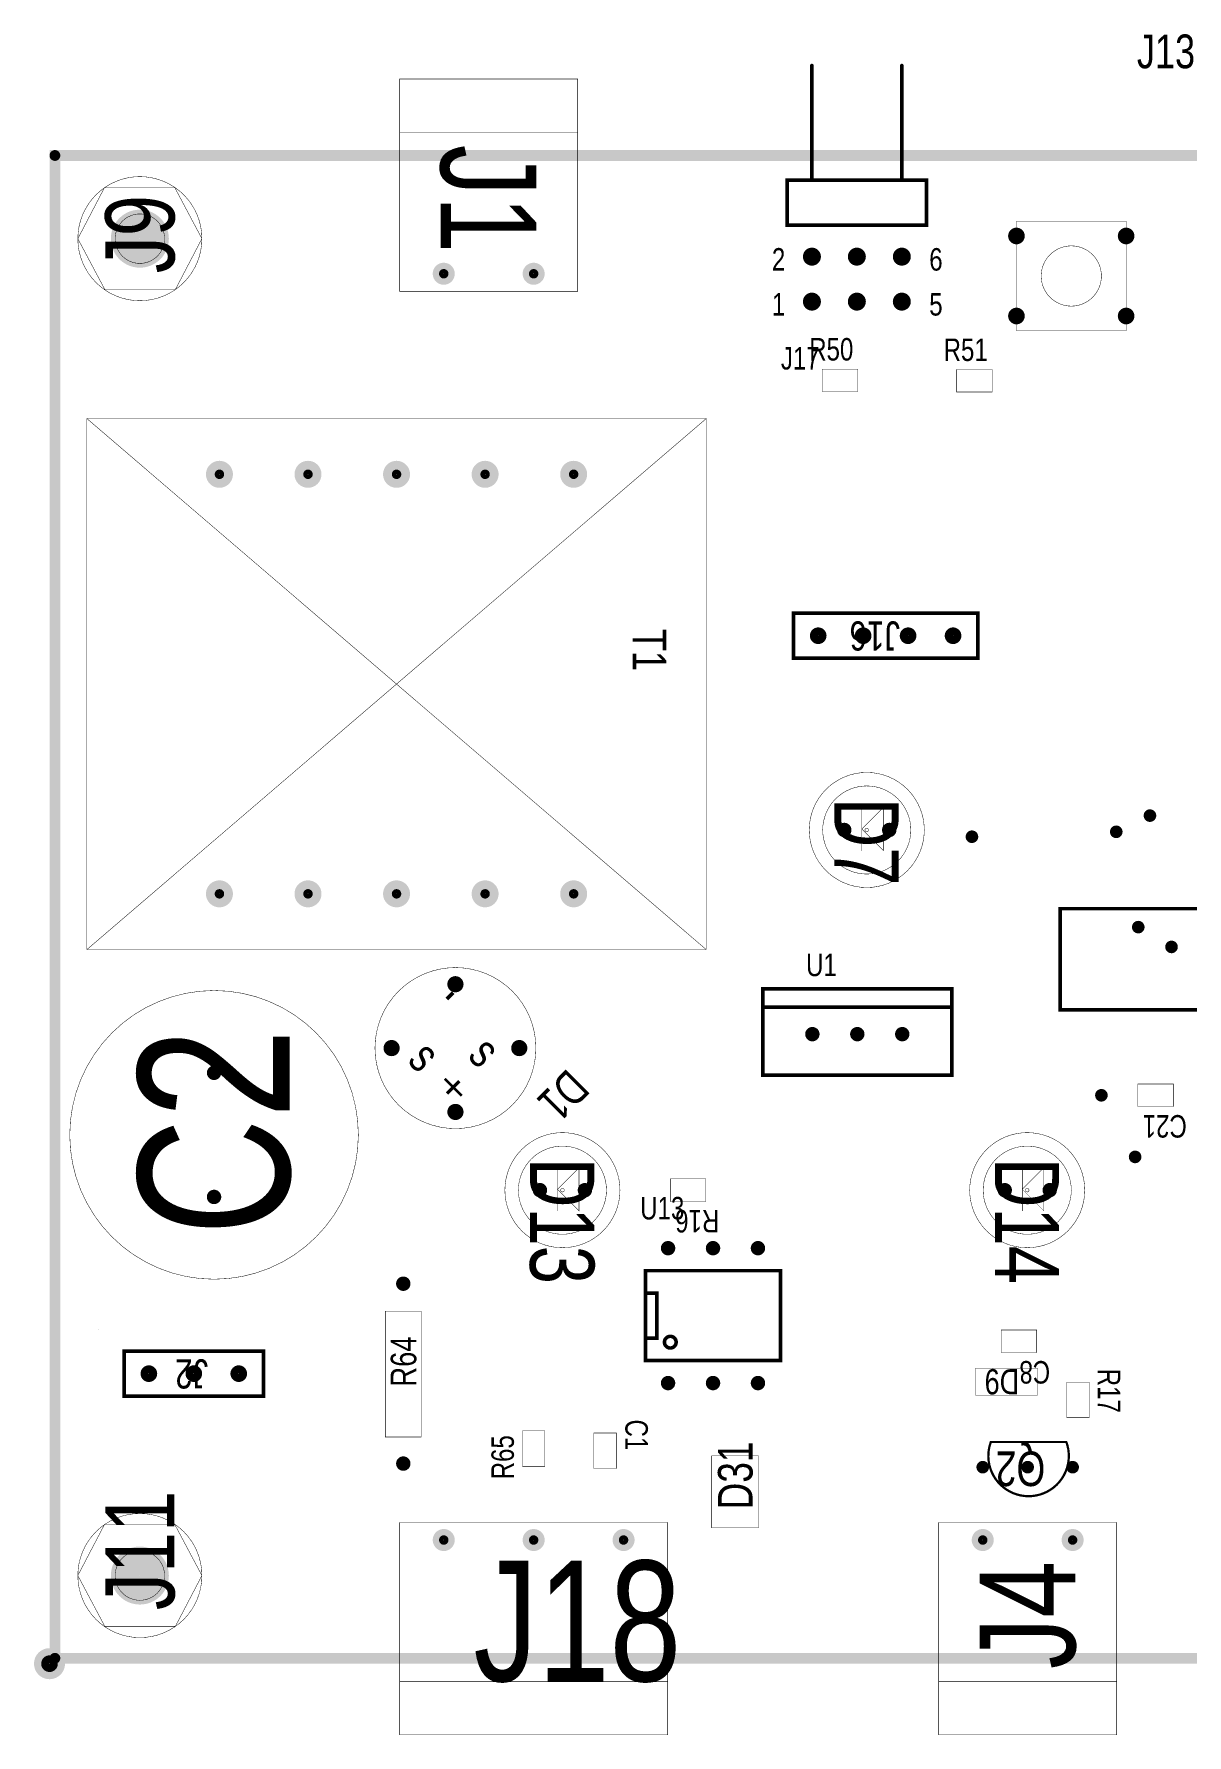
# Model space of a CAD drawing. Extents: x 0 to 5.47, y 0 to 3.78.
# Drawn here: x 0 to 2.565, y -0.001 to 3.782 of the extents above; entities that cross this region are included whole.
import ezdxf

# ---------------------------------------------------------------- set-up
doc = ezdxf.new("R2010")
doc.units = 0

msp = doc.modelspace()

# ---------------------------------------------------------------- linework, layer by layer
at = {"layer": 'DRL'}
for points, const_width in [([(0.204, 3.327, 1), (0.268, 3.327, 1)], 0.065), ([(2.177, 3.333, 1), (2.195, 3.333, 1)], 0.019), ([(2.421, 3.333, 1), (2.439, 3.333, 1)], 0.019), ([(1.721, 3.287, 1), (1.741, 3.287, 1)], 0.02), ([(1.821, 3.287, 1), (1.841, 3.287, 1)], 0.02), ([(1.921, 3.287, 1), (1.941, 3.287, 1)], 0.02), ([(0.9, 3.249, 1), (0.924, 3.249, 1)], 0.025), ([(1.1, 3.249, 1), (1.124, 3.249, 1)], 0.025), ([(1.721, 3.187, 1), (1.741, 3.187, 1)], 0.02), ([(1.821, 3.187, 1), (1.841, 3.187, 1)], 0.02), ([(1.921, 3.187, 1), (1.941, 3.187, 1)], 0.02), ([(2.177, 3.155, 1), (2.195, 3.155, 1)], 0.019), ([(2.421, 3.155, 1), (2.439, 3.155, 1)], 0.019), ([(0.398, 2.803, 1), (0.428, 2.803, 1)], 0.03), ([(0.595, 2.803, 1), (0.625, 2.803, 1)], 0.03), ([(0.792, 2.803, 1), (0.822, 2.803, 1)], 0.03), ([(0.989, 2.803, 1), (1.019, 2.803, 1)], 0.03), ([(1.186, 2.803, 1), (1.216, 2.803, 1)], 0.03), ([(1.736, 2.444, 1), (1.754, 2.444, 1)], 0.019), ([(1.836, 2.444, 1), (1.854, 2.444, 1)], 0.019), ([(1.936, 2.444, 1), (1.954, 2.444, 1)], 0.019), ([(2.036, 2.444, 1), (2.054, 2.444, 1)], 0.019), ([(2.476, 2.044, 1), (2.49, 2.044, 1)], 0.014), ([(1.795, 2.012, 1), (1.811, 2.012, 1)], 0.016), ([(1.895, 2.012, 1), (1.911, 2.012, 1)], 0.016), ([(2.08, 1.997, 1), (2.094, 1.997, 1)], 0.014), ([(2.401, 2.008, 1), (2.415, 2.008, 1)], 0.014), ([(0.398, 1.87, 1), (0.428, 1.87, 1)], 0.03), ([(0.595, 1.87, 1), (0.625, 1.87, 1)], 0.03), ([(0.792, 1.87, 1), (0.822, 1.87, 1)], 0.03), ([(0.989, 1.87, 1), (1.019, 1.87, 1)], 0.03), ([(1.186, 1.87, 1), (1.216, 1.87, 1)], 0.03), ([(2.45, 1.796, 1), (2.464, 1.796, 1)], 0.014), ([(2.524, 1.752, 1), (2.538, 1.752, 1)], 0.014), ([(0.929, 1.669, 1), (0.947, 1.669, 1)], 0.018), ([(1.724, 1.558, 1), (1.74, 1.558, 1)], 0.016), ([(1.824, 1.558, 1), (1.84, 1.558, 1)], 0.016), ([(1.924, 1.558, 1), (1.94, 1.558, 1)], 0.016), ([(0.787, 1.527, 1), (0.805, 1.527, 1)], 0.018), ([(1.071, 1.527, 1), (1.089, 1.527, 1)], 0.018), ([(0.393, 1.472, 1), (0.409, 1.472, 1)], 0.016), ([(0.929, 1.385, 1), (0.947, 1.385, 1)], 0.018), ([(2.368, 1.422, 1), (2.382, 1.422, 1)], 0.014), ([(2.443, 1.285, 1), (2.457, 1.285, 1)], 0.014), ([(0.393, 1.196, 1), (0.409, 1.196, 1)], 0.016), ([(1.118, 1.211, 1), (1.134, 1.211, 1)], 0.016), ([(1.218, 1.211, 1), (1.234, 1.211, 1)], 0.016), ([(2.152, 1.211, 1), (2.168, 1.211, 1)], 0.016), ([(2.252, 1.211, 1), (2.268, 1.211, 1)], 0.016), ([(1.403, 1.082, 1), (1.419, 1.082, 1)], 0.016), ([(1.503, 1.082, 1), (1.519, 1.082, 1)], 0.016), ([(1.603, 1.082, 1), (1.619, 1.082, 1)], 0.016), ([(0.814, 1.003, 1), (0.83, 1.003, 1)], 0.016), ([(0.247, 0.803, 1), (0.265, 0.803, 1)], 0.019), ([(0.347, 0.803, 1), (0.365, 0.803, 1)], 0.019), ([(0.447, 0.803, 1), (0.465, 0.803, 1)], 0.019), ([(1.403, 0.782, 1), (1.419, 0.782, 1)], 0.016), ([(1.503, 0.782, 1), (1.519, 0.782, 1)], 0.016), ([(1.603, 0.782, 1), (1.619, 0.782, 1)], 0.016), ([(0.814, 0.603, 1), (0.83, 0.603, 1)], 0.016), ([(2.104, 0.595, 1), (2.118, 0.595, 1)], 0.014), ([(2.204, 0.595, 1), (2.218, 0.595, 1)], 0.014), ([(2.304, 0.595, 1), (2.318, 0.595, 1)], 0.014), ([(0.9, 0.433, 1), (0.924, 0.433, 1)], 0.025), ([(1.1, 0.433, 1), (1.124, 0.433, 1)], 0.025), ([(1.3, 0.433, 1), (1.324, 0.433, 1)], 0.025), ([(2.099, 0.433, 1), (2.123, 0.433, 1)], 0.025), ([(2.299, 0.433, 1), (2.323, 0.433, 1)], 0.025), ([(0.204, 0.354, 1), (0.268, 0.354, 1)], 0.065), ([(0.026, 0.158, 1), (0.044, 0.158, 1)], 0.019)]:
    msp.add_lwpolyline(points, format="xyb", close=True, dxfattribs=dict(at, const_width=const_width))
at = {"layer": 'IN1'}
for points, const_width in [([(2.181, 3.333, 1), (2.191, 3.333, 1)], 0.011), ([(2.425, 3.333, 1), (2.435, 3.333, 1)], 0.011), ([(1.726, 3.287, 1), (1.736, 3.287, 1)], 0.011), ([(1.826, 3.287, 1), (1.836, 3.287, 1)], 0.011), ([(1.926, 3.287, 1), (1.936, 3.287, 1)], 0.011), ([(0.907, 3.249, 1), (0.917, 3.249, 1)], 0.011), ([(1.107, 3.249, 1), (1.117, 3.249, 1)], 0.011), ([(1.726, 3.187, 1), (1.736, 3.187, 1)], 0.011), ([(1.826, 3.187, 1), (1.836, 3.187, 1)], 0.011), ([(1.926, 3.187, 1), (1.936, 3.187, 1)], 0.011), ([(2.181, 3.155, 1), (2.191, 3.155, 1)], 0.011), ([(2.425, 3.155, 1), (2.435, 3.155, 1)], 0.011), ([(0.408, 2.803, 1), (0.418, 2.803, 1)], 0.011), ([(0.605, 2.803, 1), (0.615, 2.803, 1)], 0.011), ([(0.802, 2.803, 1), (0.812, 2.803, 1)], 0.011), ([(0.999, 2.803, 1), (1.009, 2.803, 1)], 0.011), ([(1.196, 2.803, 1), (1.206, 2.803, 1)], 0.011), ([(1.74, 2.444, 1), (1.75, 2.444, 1)], 0.011), ([(1.84, 2.444, 1), (1.85, 2.444, 1)], 0.011), ([(1.94, 2.444, 1), (1.95, 2.444, 1)], 0.011), ([(2.04, 2.444, 1), (2.05, 2.444, 1)], 0.011), ([(2.478, 2.044, 1), (2.488, 2.044, 1)], 0.011), ([(1.798, 2.012, 1), (1.808, 2.012, 1)], 0.011), ([(1.898, 2.012, 1), (1.908, 2.012, 1)], 0.011), ([(2.082, 1.997, 1), (2.092, 1.997, 1)], 0.011), ([(2.403, 2.008, 1), (2.413, 2.008, 1)], 0.011), ([(0.408, 1.87, 1), (0.418, 1.87, 1)], 0.011), ([(0.605, 1.87, 1), (0.615, 1.87, 1)], 0.011), ([(0.802, 1.87, 1), (0.812, 1.87, 1)], 0.011), ([(0.999, 1.87, 1), (1.009, 1.87, 1)], 0.011), ([(1.196, 1.87, 1), (1.206, 1.87, 1)], 0.011), ([(2.452, 1.796, 1), (2.462, 1.796, 1)], 0.011), ([(2.526, 1.752, 1), (2.536, 1.752, 1)], 0.011), ([(0.933, 1.669, 1), (0.943, 1.669, 1)], 0.011), ([(1.727, 1.558, 1), (1.737, 1.558, 1)], 0.011), ([(1.827, 1.558, 1), (1.837, 1.558, 1)], 0.011), ([(1.927, 1.558, 1), (1.937, 1.558, 1)], 0.011), ([(0.791, 1.527, 1), (0.801, 1.527, 1)], 0.011), ([(1.075, 1.527, 1), (1.085, 1.527, 1)], 0.011), ([(0.396, 1.472, 1), (0.406, 1.472, 1)], 0.011), ([(2.37, 1.422, 1), (2.38, 1.422, 1)], 0.011), ([(0.933, 1.385, 1), (0.943, 1.385, 1)], 0.011), ([(2.445, 1.285, 1), (2.455, 1.285, 1)], 0.011), ([(1.121, 1.211, 1), (1.131, 1.211, 1)], 0.011), ([(1.221, 1.211, 1), (1.231, 1.211, 1)], 0.011), ([(2.155, 1.211, 1), (2.165, 1.211, 1)], 0.011), ([(2.255, 1.211, 1), (2.265, 1.211, 1)], 0.011), ([(0.396, 1.196, 1), (0.406, 1.196, 1)], 0.011), ([(1.406, 1.082, 1), (1.416, 1.082, 1)], 0.011), ([(1.506, 1.082, 1), (1.516, 1.082, 1)], 0.011), ([(1.606, 1.082, 1), (1.616, 1.082, 1)], 0.011), ([(0.251, 0.803, 1), (0.261, 0.803, 1)], 0.011), ([(0.351, 0.803, 1), (0.361, 0.803, 1)], 0.011), ([(0.451, 0.803, 1), (0.461, 0.803, 1)], 0.011), ([(1.406, 0.782, 1), (1.416, 0.782, 1)], 0.011), ([(1.506, 0.782, 1), (1.516, 0.782, 1)], 0.011), ([(1.606, 0.782, 1), (1.616, 0.782, 1)], 0.011), ([(2.106, 0.595, 1), (2.116, 0.595, 1)], 0.011), ([(2.206, 0.595, 1), (2.216, 0.595, 1)], 0.011), ([(2.306, 0.595, 1), (2.316, 0.595, 1)], 0.011), ([(0.907, 0.433, 1), (0.917, 0.433, 1)], 0.011), ([(1.107, 0.433, 1), (1.117, 0.433, 1)], 0.011), ([(1.307, 0.433, 1), (1.317, 0.433, 1)], 0.011), ([(2.106, 0.433, 1), (2.116, 0.433, 1)], 0.011), ([(2.306, 0.433, 1), (2.316, 0.433, 1)], 0.011), ([(0.02, 0.158, 1), (0.05, 0.158, 1)], 0.031)]:
    msp.add_lwpolyline(points, format="xyb", close=True, dxfattribs=dict(at, const_width=const_width))
for points in [[(0.811, 0.992), (0.833, 0.992), (0.811, 1.014), (0.833, 1.014)], [(0.811, 0.592), (0.833, 0.592), (0.811, 0.614), (0.833, 0.614)]]:
    msp.add_solid(points, dxfattribs=at)
at = {"layer": 'IN2'}
for points, const_width in [([(2.181, 3.333, 1), (2.191, 3.333, 1)], 0.011), ([(2.425, 3.333, 1), (2.435, 3.333, 1)], 0.011), ([(1.726, 3.287, 1), (1.736, 3.287, 1)], 0.011), ([(1.826, 3.287, 1), (1.836, 3.287, 1)], 0.011), ([(1.926, 3.287, 1), (1.936, 3.287, 1)], 0.011), ([(0.907, 3.249, 1), (0.917, 3.249, 1)], 0.011), ([(1.107, 3.249, 1), (1.117, 3.249, 1)], 0.011), ([(1.726, 3.187, 1), (1.736, 3.187, 1)], 0.011), ([(1.826, 3.187, 1), (1.836, 3.187, 1)], 0.011), ([(1.926, 3.187, 1), (1.936, 3.187, 1)], 0.011), ([(2.181, 3.155, 1), (2.191, 3.155, 1)], 0.011), ([(2.425, 3.155, 1), (2.435, 3.155, 1)], 0.011), ([(0.408, 2.803, 1), (0.418, 2.803, 1)], 0.011), ([(0.605, 2.803, 1), (0.615, 2.803, 1)], 0.011), ([(0.802, 2.803, 1), (0.812, 2.803, 1)], 0.011), ([(0.999, 2.803, 1), (1.009, 2.803, 1)], 0.011), ([(1.196, 2.803, 1), (1.206, 2.803, 1)], 0.011), ([(1.74, 2.444, 1), (1.75, 2.444, 1)], 0.011), ([(1.84, 2.444, 1), (1.85, 2.444, 1)], 0.011), ([(1.94, 2.444, 1), (1.95, 2.444, 1)], 0.011), ([(2.04, 2.444, 1), (2.05, 2.444, 1)], 0.011), ([(2.478, 2.044, 1), (2.488, 2.044, 1)], 0.011), ([(1.798, 2.012, 1), (1.808, 2.012, 1)], 0.011), ([(1.898, 2.012, 1), (1.908, 2.012, 1)], 0.011), ([(2.082, 1.997, 1), (2.092, 1.997, 1)], 0.011), ([(2.403, 2.008, 1), (2.413, 2.008, 1)], 0.011), ([(0.408, 1.87, 1), (0.418, 1.87, 1)], 0.011), ([(0.605, 1.87, 1), (0.615, 1.87, 1)], 0.011), ([(0.802, 1.87, 1), (0.812, 1.87, 1)], 0.011), ([(0.999, 1.87, 1), (1.009, 1.87, 1)], 0.011), ([(1.196, 1.87, 1), (1.206, 1.87, 1)], 0.011), ([(2.452, 1.796, 1), (2.462, 1.796, 1)], 0.011), ([(2.526, 1.752, 1), (2.536, 1.752, 1)], 0.011), ([(0.933, 1.669, 1), (0.943, 1.669, 1)], 0.011), ([(1.727, 1.558, 1), (1.737, 1.558, 1)], 0.011), ([(1.827, 1.558, 1), (1.837, 1.558, 1)], 0.011), ([(1.927, 1.558, 1), (1.937, 1.558, 1)], 0.011), ([(0.791, 1.527, 1), (0.801, 1.527, 1)], 0.011), ([(1.075, 1.527, 1), (1.085, 1.527, 1)], 0.011), ([(0.396, 1.472, 1), (0.406, 1.472, 1)], 0.011), ([(2.37, 1.422, 1), (2.38, 1.422, 1)], 0.011), ([(0.933, 1.385, 1), (0.943, 1.385, 1)], 0.011), ([(2.445, 1.285, 1), (2.455, 1.285, 1)], 0.011), ([(1.121, 1.211, 1), (1.131, 1.211, 1)], 0.011), ([(1.221, 1.211, 1), (1.231, 1.211, 1)], 0.011), ([(2.155, 1.211, 1), (2.165, 1.211, 1)], 0.011), ([(2.255, 1.211, 1), (2.265, 1.211, 1)], 0.011), ([(0.396, 1.196, 1), (0.406, 1.196, 1)], 0.011), ([(1.406, 1.082, 1), (1.416, 1.082, 1)], 0.011), ([(1.506, 1.082, 1), (1.516, 1.082, 1)], 0.011), ([(1.606, 1.082, 1), (1.616, 1.082, 1)], 0.011), ([(0.251, 0.803, 1), (0.261, 0.803, 1)], 0.011), ([(0.351, 0.803, 1), (0.361, 0.803, 1)], 0.011), ([(0.451, 0.803, 1), (0.461, 0.803, 1)], 0.011), ([(1.406, 0.782, 1), (1.416, 0.782, 1)], 0.011), ([(1.506, 0.782, 1), (1.516, 0.782, 1)], 0.011), ([(1.606, 0.782, 1), (1.616, 0.782, 1)], 0.011), ([(2.106, 0.595, 1), (2.116, 0.595, 1)], 0.011), ([(2.206, 0.595, 1), (2.216, 0.595, 1)], 0.011), ([(2.306, 0.595, 1), (2.316, 0.595, 1)], 0.011), ([(0.907, 0.433, 1), (0.917, 0.433, 1)], 0.011), ([(1.107, 0.433, 1), (1.117, 0.433, 1)], 0.011), ([(1.307, 0.433, 1), (1.317, 0.433, 1)], 0.011), ([(2.106, 0.433, 1), (2.116, 0.433, 1)], 0.011), ([(2.306, 0.433, 1), (2.316, 0.433, 1)], 0.011), ([(0.02, 0.158, 1), (0.05, 0.158, 1)], 0.031)]:
    msp.add_lwpolyline(points, format="xyb", close=True, dxfattribs=dict(at, const_width=const_width))
for points in [[(0.811, 0.992), (0.833, 0.992), (0.811, 1.014), (0.833, 1.014)], [(0.811, 0.592), (0.833, 0.592), (0.811, 0.614), (0.833, 0.614)]]:
    msp.add_solid(points, dxfattribs=at)
at = {"layer": 'IN3', "const_width": 0.031}
msp.add_lwpolyline([(0.02, 0.158, 1), (0.05, 0.158, 1)], format="xyb", close=True, dxfattribs=at)
at = {"layer": 'IN3'}
for points in [[(0.811, 0.992), (0.833, 0.992), (0.811, 1.014), (0.833, 1.014)], [(0.811, 0.592), (0.833, 0.592), (0.811, 0.614), (0.833, 0.614)]]:
    msp.add_solid(points, dxfattribs=at)
at = {"layer": 'IN5', "const_width": 0.031}
msp.add_lwpolyline([(0.02, 0.158, 1), (0.05, 0.158, 1)], format="xyb", close=True, dxfattribs=at)
at = {"layer": 'IN5'}
for points in [[(0.811, 0.992), (0.833, 0.992), (0.811, 1.014), (0.833, 1.014)], [(0.811, 0.592), (0.833, 0.592), (0.811, 0.614), (0.833, 0.614)]]:
    msp.add_solid(points, dxfattribs=at)
at = {"layer": 'PWR', "const_width": 0.035}
msp.add_lwpolyline([(0.018, 0.158, 1), (0.052, 0.158, 1)], format="xyb", close=True, dxfattribs=at)
at = {"layer": 'SST'}
for points, const_width in [([(1.731, 3.462), (1.731, 3.712)], 0.008), ([(1.931, 3.712), (1.931, 3.462)], 0.008), ([(1.209, 3.564), (0.815, 3.564)], 0.001), ([(0.157, 3.44), (0.098, 3.327)], 0.001), ([(0.157, 3.44), (0.314, 3.44)], 0.001), ([(0.374, 3.327), (0.314, 3.44)], 0.001), ([(0.098, 3.327), (0.158, 3.214)], 0.001), ([(0.315, 3.214), (0.374, 3.327)], 0.001), ([(0.315, 3.214), (0.158, 3.214)], 0.001), ([(0.315, 3.214), (0.158, 3.214)], 0.001), ([(1.496, 1.746), (0.118, 2.927)], 0.001), ([(1.496, 2.927), (0.118, 1.746)], 0.001), ([(1.842, 2.062), (1.842, 1.966)], 0.001), ([(1.622, 1.618), (2.042, 1.618)], 0.008), ([(1.165, 1.261), (1.165, 1.165)], 0.001), ([(2.199, 1.261), (2.199, 1.165)], 0.001), ([(1.361, 0.882), (1.386, 0.882), (1.386, 0.982), (1.361, 0.982)], 0.008), ([(0.144, 0.901), (0.144, 0.901)], 0.001), ([(0.144, 0.901), (0.144, 0.901)], 0.001), ([(2.297, 0.651), (2.129, 0.651)], 0.005), ([(0.157, 0.467), (0.098, 0.354)], 0.001), ([(0.157, 0.467), (0.314, 0.467)], 0.001), ([(0.374, 0.354), (0.314, 0.467)], 0.001), ([(0.098, 0.354), (0.158, 0.241)], 0.001), ([(0.315, 0.241), (0.374, 0.354)], 0.001), ([(0.315, 0.241), (0.158, 0.241)], 0.001), ([(0.315, 0.241), (0.158, 0.241)], 0.001), ([(1.41, 0.118), (0.815, 0.118)], 0.001), ([(2.014, 0.118), (2.408, 0.118)], 0.001)]:
    msp.add_lwpolyline(points, dxfattribs=dict(at, const_width=const_width))
for points, const_width in [([(1.729, 3.712, 1), (1.733, 3.712, 1)], 0.004), ([(1.929, 3.712, 1), (1.933, 3.712, 1)], 0.004), ([(1.21, 3.682), (0.814, 3.682), (0.814, 3.21), (1.21, 3.21), (1.21, 3.682, 51.036864)], 0.001), ([(0.8138, 3.682, 1), (0.8143, 3.682, 1)], 0.0005), ([(1.2097, 3.682, 1), (1.2103, 3.682, 1)], 0.0005), ([(1.2097, 3.682, 1), (1.2103, 3.682, 1)], 0.0005), ([(0.8148, 3.564, 1), (0.8153, 3.564, 1)], 0.0005), ([(1.2088, 3.564, 1), (1.2093, 3.564, 1)], 0.0005), ([(0.041, 3.512, 1), (0.053, 3.512, 1)], 0.012), ([(1.986, 3.357), (1.676, 3.357), (1.676, 3.457), (1.731, 3.457), (1.931, 3.457), (1.986, 3.457), (1.986, 3.357, -0.217566)], 0.008), ([(1.674, 3.457, 1), (1.678, 3.457, 1)], 0.004), ([(1.729, 3.462, 1), (1.733, 3.462, 1)], 0.004), ([(1.729, 3.457, 1), (1.733, 3.457, 1)], 0.004), ([(1.929, 3.462, 1), (1.933, 3.462, 1)], 0.004), ([(1.929, 3.457, 1), (1.933, 3.457, 1)], 0.004), ([(1.984, 3.457, 1), (1.988, 3.457, 1)], 0.004), ([(0.1568, 3.44, 1), (0.1573, 3.44, 1)], 0.0005), ([(0.1568, 3.44, 1), (0.1573, 3.44, 1)], 0.0005), ([(0.3138, 3.44, 1), (0.3142, 3.44, 1)], 0.0005), ([(0.3138, 3.44, 1), (0.3142, 3.44, 1)], 0.0005), ([(1.674, 3.357, 1), (1.678, 3.357, 1)], 0.004), ([(1.984, 3.357, 1), (1.988, 3.357, 1)], 0.004), ([(1.984, 3.357, 1), (1.988, 3.357, 1)], 0.004), ([(2.1858, 3.366, 1), (2.1862, 3.366, 1)], 0.0005), ([(2.4298, 3.366, 1), (2.4303, 3.366, 1)], 0.0005), ([(2.4298, 3.366, 1), (2.4303, 3.366, 1)], 0.0005), ([(0.0978, 3.327, 1), (0.0983, 3.327, 1)], 0.0005), ([(0.0978, 3.327, 1), (0.0983, 3.327, 1)], 0.0005), ([(0.0978, 3.327, 1), (0.0983, 3.327, 1)], 0.0005), ([(0.0978, 3.327, 1), (0.0983, 3.327, 1)], 0.0005), ([(0.0978, 3.327, 1), (0.0983, 3.327, 1)], 0.0005), ([(0.0978, 3.327, 1), (0.0983, 3.327, 1)], 0.0005), ([(0.1807, 3.327, 1), (0.1812, 3.327, 1)], 0.0005), ([(0.1807, 3.327, 1), (0.1812, 3.327, 1)], 0.0005), ([(0.2908, 3.327, 1), (0.2912, 3.327, 1)], 0.0005), ([(0.2908, 3.327, 1), (0.2912, 3.327, 1)], 0.0005), ([(0.3738, 3.327, 1), (0.3742, 3.327, 1)], 0.0005), ([(0.3738, 3.327, 1), (0.3742, 3.327, 1)], 0.0005), ([(0.3738, 3.327, 1), (0.3742, 3.327, 1)], 0.0005), ([(0.3738, 3.327, 1), (0.3742, 3.327, 1)], 0.0005), ([(0.3738, 3.327, 1), (0.3742, 3.327, 1)], 0.0005), ([(0.3738, 3.327, 1), (0.3742, 3.327, 1)], 0.0005), ([(2.2408, 3.244, 1), (2.2413, 3.244, 1)], 0.0005), ([(2.2408, 3.244, 1), (2.2413, 3.244, 1)], 0.0005), ([(2.3748, 3.244, 1), (2.3752, 3.244, 1)], 0.0005), ([(2.3748, 3.244, 1), (2.3752, 3.244, 1)], 0.0005), ([(0.1578, 3.214, 1), (0.1583, 3.214, 1)], 0.0005), ([(0.1578, 3.214, 1), (0.1583, 3.214, 1)], 0.0005), ([(0.1578, 3.214, 1), (0.1583, 3.214, 1)], 0.0005), ([(0.3148, 3.214, 1), (0.3152, 3.214, 1)], 0.0005), ([(0.3148, 3.214, 1), (0.3152, 3.214, 1)], 0.0005), ([(0.3148, 3.214, 1), (0.3152, 3.214, 1)], 0.0005), ([(0.8138, 3.21, 1), (0.8143, 3.21, 1)], 0.0005), ([(1.2097, 3.21, 1), (1.2103, 3.21, 1)], 0.0005), ([(2.1858, 3.122, 1), (2.1862, 3.122, 1)], 0.0005), ([(2.4298, 3.122, 1), (2.4303, 3.122, 1)], 0.0005), ([(1.7537, 3.037, 1), (1.7543, 3.037, 1)], 0.0005), ([(1.8327, 3.037, 1), (1.8333, 3.037, 1)], 0.0005), ([(2.0528, 3.036, 1), (2.0532, 3.036, 1)], 0.0005), ([(2.1318, 3.036, 1), (2.1323, 3.036, 1)], 0.0005), ([(1.7537, 2.987, 1), (1.7543, 2.987, 1)], 0.0005), ([(1.8327, 2.987, 1), (1.8333, 2.987, 1)], 0.0005), ([(1.8327, 2.987, 1), (1.8333, 2.987, 1)], 0.0005), ([(2.0528, 2.986, 1), (2.0532, 2.986, 1)], 0.0005), ([(2.1318, 2.986, 1), (2.1323, 2.986, 1)], 0.0005), ([(2.1318, 2.986, 1), (2.1323, 2.986, 1)], 0.0005), ([(1.496, 2.927), (0.118, 2.927), (0.118, 1.746), (1.496, 1.746), (1.496, 2.927, 50.333424)], 0.001), ([(0.1178, 2.927, 1), (0.1183, 2.927, 1)], 0.0005), ([(0.1178, 2.927, 1), (0.1183, 2.927, 1)], 0.0005), ([(1.4957, 2.927, 1), (1.4963, 2.927, 1)], 0.0005), ([(1.4957, 2.927, 1), (1.4963, 2.927, 1)], 0.0005), ([(1.4957, 2.927, 1), (1.4963, 2.927, 1)], 0.0005), ([(1.69, 2.394), (1.69, 2.494), (2.1, 2.494), (2.1, 2.394), (1.69, 2.394, 49.869794)], 0.008), ([(1.688, 2.494, 1), (1.692, 2.494, 1)], 0.004), ([(2.098, 2.494, 1), (2.102, 2.494, 1)], 0.004), ([(1.688, 2.394, 1), (1.692, 2.394, 1)], 0.004), ([(1.688, 2.394, 1), (1.692, 2.394, 1)], 0.004), ([(2.098, 2.394, 1), (2.102, 2.394, 1)], 0.004), ([(1.8418, 2.062, 1), (1.8423, 2.062, 1)], 0.0005), ([(1.8898, 2.062, 1), (1.8903, 2.062, 1)], 0.0005), ([(1.7248, 2.012, 1), (1.7253, 2.012, 1)], 0.0005), ([(1.7248, 2.012, 1), (1.7253, 2.012, 1)], 0.0005), ([(1.7548, 2.012, 1), (1.7553, 2.012, 1)], 0.0005), ([(1.7548, 2.012, 1), (1.7553, 2.012, 1)], 0.0005), ([(1.8418, 2.014, 1), (1.8423, 2.014, 1)], 0.0005), ([(1.8487, 2.012, 1), (1.8493, 2.012, 1)], 0.0005), ([(1.8487, 2.012, 1), (1.8493, 2.012, 1)], 0.0005), ([(1.8567, 2.012, 1), (1.8573, 2.012, 1)], 0.0005), ([(1.8567, 2.012, 1), (1.8573, 2.012, 1)], 0.0005), ([(1.9508, 2.012, 1), (1.9513, 2.012, 1)], 0.0005), ([(1.9508, 2.012, 1), (1.9513, 2.012, 1)], 0.0005), ([(1.9808, 2.012, 1), (1.9813, 2.012, 1)], 0.0005), ([(1.9808, 2.012, 1), (1.9813, 2.012, 1)], 0.0005), ([(1.8418, 1.966, 1), (1.8423, 1.966, 1)], 0.0005), ([(1.8898, 1.966, 1), (1.8903, 1.966, 1)], 0.0005), ([(1.8898, 1.966, 1), (1.8903, 1.966, 1)], 0.0005), ([(2.281, 1.837, 1), (2.285, 1.837, 1)], 0.004), ([(0.1178, 1.746, 1), (0.1183, 1.746, 1)], 0.0005), ([(0.1178, 1.746, 1), (0.1183, 1.746, 1)], 0.0005), ([(1.4957, 1.746, 1), (1.4963, 1.746, 1)], 0.0005), ([(1.4957, 1.746, 1), (1.4963, 1.746, 1)], 0.0005), ([(1.62, 1.659, 1), (1.624, 1.659, 1)], 0.004), ([(1.62, 1.659, 1), (1.624, 1.659, 1)], 0.004), ([(2.04, 1.659, 1), (2.044, 1.659, 1)], 0.004), ([(1.62, 1.618, 1), (1.624, 1.618, 1)], 0.004), ([(2.04, 1.618, 1), (2.044, 1.618, 1)], 0.004), ([(2.281, 1.612, 1), (2.285, 1.612, 1)], 0.004), ([(0.7588, 1.527, 1), (0.7592, 1.527, 1)], 0.0005), ([(0.7588, 1.527, 1), (0.7592, 1.527, 1)], 0.0005), ([(1.1167, 1.527, 1), (1.1173, 1.527, 1)], 0.0005), ([(1.1167, 1.527, 1), (1.1173, 1.527, 1)], 0.0005), ([(1.62, 1.467, 1), (1.624, 1.467, 1)], 0.004), ([(2.04, 1.467, 1), (2.044, 1.467, 1)], 0.004), ([(2.4558, 1.447, 1), (2.4562, 1.447, 1)], 0.0005), ([(2.4558, 1.447, 1), (2.4562, 1.447, 1)], 0.0005), ([(2.5348, 1.447, 1), (2.5353, 1.447, 1)], 0.0005), ([(2.4558, 1.397, 1), (2.4562, 1.397, 1)], 0.0005), ([(2.5348, 1.397, 1), (2.5353, 1.397, 1)], 0.0005), ([(0.0798, 1.334, 1), (0.0803, 1.334, 1)], 0.0005), ([(0.0798, 1.334, 1), (0.0803, 1.334, 1)], 0.0005), ([(0.7218, 1.334, 1), (0.7222, 1.334, 1)], 0.0005), ([(0.7218, 1.334, 1), (0.7222, 1.334, 1)], 0.0005), ([(1.1648, 1.261, 1), (1.1653, 1.261, 1)], 0.0005), ([(1.2128, 1.261, 1), (1.2133, 1.261, 1)], 0.0005), ([(2.1988, 1.261, 1), (2.1992, 1.261, 1)], 0.0005), ([(2.2468, 1.261, 1), (2.2472, 1.261, 1)], 0.0005), ([(1.0478, 1.211, 1), (1.0483, 1.211, 1)], 0.0005), ([(1.0478, 1.211, 1), (1.0483, 1.211, 1)], 0.0005), ([(1.0778, 1.211, 1), (1.0783, 1.211, 1)], 0.0005), ([(1.0778, 1.211, 1), (1.0783, 1.211, 1)], 0.0005), ([(1.1648, 1.213, 1), (1.1653, 1.213, 1)], 0.0005), ([(1.1717, 1.211, 1), (1.1723, 1.211, 1)], 0.0005), ([(1.1717, 1.211, 1), (1.1723, 1.211, 1)], 0.0005), ([(1.1797, 1.211, 1), (1.1803, 1.211, 1)], 0.0005), ([(1.1797, 1.211, 1), (1.1803, 1.211, 1)], 0.0005), ([(1.2737, 1.211, 1), (1.2743, 1.211, 1)], 0.0005), ([(1.2737, 1.211, 1), (1.2743, 1.211, 1)], 0.0005), ([(1.3038, 1.211, 1), (1.3043, 1.211, 1)], 0.0005), ([(1.3038, 1.211, 1), (1.3043, 1.211, 1)], 0.0005), ([(1.4157, 1.236, 1), (1.4163, 1.236, 1)], 0.0005), ([(1.4157, 1.236, 1), (1.4163, 1.236, 1)], 0.0005), ([(1.4948, 1.236, 1), (1.4953, 1.236, 1)], 0.0005), ([(2.0818, 1.211, 1), (2.0822, 1.211, 1)], 0.0005), ([(2.0818, 1.211, 1), (2.0822, 1.211, 1)], 0.0005), ([(2.1118, 1.211, 1), (2.1123, 1.211, 1)], 0.0005), ([(2.1118, 1.211, 1), (2.1123, 1.211, 1)], 0.0005), ([(2.1988, 1.213, 1), (2.1992, 1.213, 1)], 0.0005), ([(2.2058, 1.211, 1), (2.2062, 1.211, 1)], 0.0005), ([(2.2058, 1.211, 1), (2.2062, 1.211, 1)], 0.0005), ([(2.2138, 1.211, 1), (2.2142, 1.211, 1)], 0.0005), ([(2.2138, 1.211, 1), (2.2142, 1.211, 1)], 0.0005), ([(2.3078, 1.211, 1), (2.3082, 1.211, 1)], 0.0005), ([(2.3078, 1.211, 1), (2.3082, 1.211, 1)], 0.0005), ([(2.3378, 1.211, 1), (2.3382, 1.211, 1)], 0.0005), ([(2.3378, 1.211, 1), (2.3382, 1.211, 1)], 0.0005), ([(1.4157, 1.186, 1), (1.4163, 1.186, 1)], 0.0005), ([(1.4948, 1.186, 1), (1.4953, 1.186, 1)], 0.0005), ([(1.1648, 1.165, 1), (1.1653, 1.165, 1)], 0.0005), ([(1.2128, 1.165, 1), (1.2133, 1.165, 1)], 0.0005), ([(1.2128, 1.165, 1), (1.2133, 1.165, 1)], 0.0005), ([(2.1988, 1.165, 1), (2.1992, 1.165, 1)], 0.0005), ([(2.2468, 1.165, 1), (2.2472, 1.165, 1)], 0.0005), ([(2.2468, 1.165, 1), (2.2472, 1.165, 1)], 0.0005), ([(1.359, 1.032, 1), (1.363, 1.032, 1)], 0.004), ([(1.359, 1.032, 1), (1.363, 1.032, 1)], 0.004), ([(1.659, 1.032, 1), (1.663, 1.032, 1)], 0.004), ([(1.359, 0.982, 1), (1.363, 0.982, 1)], 0.004), ([(1.384, 0.982, 1), (1.388, 0.982, 1)], 0.004), ([(0.7818, 0.942, 1), (0.7823, 0.942, 1)], 0.0005), ([(0.8618, 0.942, 1), (0.8622, 0.942, 1)], 0.0005), ([(0.1438, 0.901, 1), (0.1443, 0.901, 1)], 0.0005), ([(0.1438, 0.901, 1), (0.1443, 0.901, 1)], 0.0005), ([(0.1438, 0.901, 1), (0.1443, 0.901, 1)], 0.0005), ([(0.1438, 0.901, 1), (0.1443, 0.901, 1)], 0.0005), ([(1.359, 0.882, 1), (1.363, 0.882, 1)], 0.004), ([(1.384, 0.882, 1), (1.388, 0.882, 1)], 0.004), ([(1.401, 0.873, 1), (1.405, 0.873, 1)], 0.004), ([(1.401, 0.873, 1), (1.405, 0.873, 1)], 0.004), ([(1.427, 0.873, 1), (1.431, 0.873, 1)], 0.004), ([(1.427, 0.873, 1), (1.431, 0.873, 1)], 0.004), ([(2.1518, 0.9, 1), (2.1523, 0.9, 1)], 0.0005), ([(2.1518, 0.9, 1), (2.1523, 0.9, 1)], 0.0005), ([(2.2308, 0.9, 1), (2.2312, 0.9, 1)], 0.0005), ([(0.201, 0.753), (0.201, 0.853), (0.511, 0.853), (0.511, 0.753), (0.201, 0.753, 53.733432)], 0.008), ([(0.199, 0.853, 1), (0.203, 0.853, 1)], 0.004), ([(0.509, 0.853, 1), (0.513, 0.853, 1)], 0.004), ([(1.359, 0.832, 1), (1.363, 0.832, 1)], 0.004), ([(1.659, 0.832, 1), (1.663, 0.832, 1)], 0.004), ([(2.1518, 0.85, 1), (2.1523, 0.85, 1)], 0.0005), ([(2.2308, 0.85, 1), (2.2312, 0.85, 1)], 0.0005), ([(2.233, 0.815), (2.233, 0.755), (2.095, 0.755), (2.095, 0.815), (2.233, 0.815, 48.627604)], 0.001), ([(2.0948, 0.815, 1), (2.0953, 0.815, 1)], 0.0005), ([(2.2328, 0.815, 1), (2.2333, 0.815, 1)], 0.0005), ([(2.2328, 0.815, 1), (2.2333, 0.815, 1)], 0.0005), ([(0.199, 0.753, 1), (0.203, 0.753, 1)], 0.004), ([(0.199, 0.753, 1), (0.203, 0.753, 1)], 0.004), ([(0.509, 0.753, 1), (0.513, 0.753, 1)], 0.004), ([(2.2978, 0.784, 1), (2.2982, 0.784, 1)], 0.0005), ([(2.3478, 0.784, 1), (2.3482, 0.784, 1)], 0.0005), ([(2.0948, 0.755, 1), (2.0953, 0.755, 1)], 0.0005), ([(2.2328, 0.755, 1), (2.2333, 0.755, 1)], 0.0005), ([(2.2978, 0.705, 1), (2.2982, 0.705, 1)], 0.0005), ([(2.2978, 0.705, 1), (2.2982, 0.705, 1)], 0.0005), ([(2.3478, 0.705, 1), (2.3482, 0.705, 1)], 0.0005), ([(0.7818, 0.662, 1), (0.7823, 0.662, 1)], 0.0005), ([(0.8618, 0.662, 1), (0.8622, 0.662, 1)], 0.0005), ([(0.8618, 0.662, 1), (0.8622, 0.662, 1)], 0.0005), ([(1.0867, 0.676, 1), (1.0873, 0.676, 1)], 0.0005), ([(1.1367, 0.676, 1), (1.1373, 0.676, 1)], 0.0005), ([(1.1367, 0.676, 1), (1.1373, 0.676, 1)], 0.0005), ([(1.2457, 0.671, 1), (1.2463, 0.671, 1)], 0.0005), ([(1.2958, 0.671, 1), (1.2963, 0.671, 1)], 0.0005), ([(2.1277, 0.651, 1), (2.1303, 0.651, 1)], 0.0025), ([(2.1277, 0.651, 1), (2.1303, 0.651, 1)], 0.0025), ([(2.1287, 0.651, 1), (2.1313, 0.651, 1)], 0.0025), ([(2.2958, 0.651, 1), (2.2983, 0.651, 1)], 0.0025), ([(2.2958, 0.651, 1), (2.2983, 0.651, 1)], 0.0025), ([(1.5077, 0.62, 1), (1.5083, 0.62, 1)], 0.0005), ([(1.6118, 0.62, 1), (1.6123, 0.62, 1)], 0.0005), ([(1.0867, 0.597, 1), (1.0873, 0.597, 1)], 0.0005), ([(1.1367, 0.597, 1), (1.1373, 0.597, 1)], 0.0005), ([(1.2457, 0.592, 1), (1.2463, 0.592, 1)], 0.0005), ([(1.2457, 0.592, 1), (1.2463, 0.592, 1)], 0.0005), ([(1.2958, 0.592, 1), (1.2963, 0.592, 1)], 0.0005), ([(0.1568, 0.467, 1), (0.1573, 0.467, 1)], 0.0005), ([(0.1568, 0.467, 1), (0.1573, 0.467, 1)], 0.0005), ([(0.3138, 0.467, 1), (0.3142, 0.467, 1)], 0.0005), ([(0.3138, 0.467, 1), (0.3142, 0.467, 1)], 0.0005), ([(0.8138, 0.472, 1), (0.8143, 0.472, 1)], 0.0005), ([(1.4097, 0.472, 1), (1.4103, 0.472, 1)], 0.0005), ([(1.5077, 0.46, 1), (1.5083, 0.46, 1)], 0.0005), ([(1.6118, 0.46, 1), (1.6123, 0.46, 1)], 0.0005), ([(1.6118, 0.46, 1), (1.6123, 0.46, 1)], 0.0005), ([(2.013, 0), (2.409, 0), (2.409, 0.472), (2.013, 0.472), (2.013, 0, 49.147661)], 0.001), ([(2.0128, 0.472, 1), (2.0132, 0.472, 1)], 0.0005), ([(2.4088, 0.472, 1), (2.4093, 0.472, 1)], 0.0005), ([(0.0978, 0.354, 1), (0.0983, 0.354, 1)], 0.0005), ([(0.0978, 0.354, 1), (0.0983, 0.354, 1)], 0.0005), ([(0.0978, 0.354, 1), (0.0983, 0.354, 1)], 0.0005), ([(0.0978, 0.354, 1), (0.0983, 0.354, 1)], 0.0005), ([(0.0978, 0.354, 1), (0.0983, 0.354, 1)], 0.0005), ([(0.0978, 0.354, 1), (0.0983, 0.354, 1)], 0.0005), ([(0.1807, 0.354, 1), (0.1812, 0.354, 1)], 0.0005), ([(0.1807, 0.354, 1), (0.1812, 0.354, 1)], 0.0005), ([(0.2908, 0.354, 1), (0.2912, 0.354, 1)], 0.0005), ([(0.2908, 0.354, 1), (0.2912, 0.354, 1)], 0.0005), ([(0.3738, 0.354, 1), (0.3742, 0.354, 1)], 0.0005), ([(0.3738, 0.354, 1), (0.3742, 0.354, 1)], 0.0005), ([(0.3738, 0.354, 1), (0.3742, 0.354, 1)], 0.0005), ([(0.3738, 0.354, 1), (0.3742, 0.354, 1)], 0.0005), ([(0.3738, 0.354, 1), (0.3742, 0.354, 1)], 0.0005), ([(0.3738, 0.354, 1), (0.3742, 0.354, 1)], 0.0005), ([(0.1578, 0.241, 1), (0.1583, 0.241, 1)], 0.0005), ([(0.1578, 0.241, 1), (0.1583, 0.241, 1)], 0.0005), ([(0.1578, 0.241, 1), (0.1583, 0.241, 1)], 0.0005), ([(0.3148, 0.241, 1), (0.3152, 0.241, 1)], 0.0005), ([(0.3148, 0.241, 1), (0.3152, 0.241, 1)], 0.0005), ([(0.3148, 0.241, 1), (0.3152, 0.241, 1)], 0.0005), ([(0.041, 0.17, 1), (0.053, 0.17, 1)], 0.012), ([(0.041, 0.17, 1), (0.053, 0.17, 1)], 0.012), ([(0.8148, 0.118, 1), (0.8153, 0.118, 1)], 0.0005), ([(1.4097, 0.118, 1), (1.4103, 0.118, 1)], 0.0005), ([(2.0138, 0.118, 1), (2.0143, 0.118, 1)], 0.0005), ([(2.4078, 0.118, 1), (2.4082, 0.118, 1)], 0.0005), ([(0.8138, 0, 1), (0.8143, 0, 1)], 0.0005), ([(0.8138, 0, 1), (0.8143, 0, 1)], 0.0005), ([(1.4097, 0, 1), (1.4103, 0, 1)], 0.0005), ([(2.0128, 0, 1), (2.0132, 0, 1)], 0.0005), ([(2.0128, 0, 1), (2.0132, 0, 1)], 0.0005), ([(2.4088, 0, 1), (2.4093, 0, 1)], 0.0005)]:
    msp.add_lwpolyline(points, format="xyb", close=True, dxfattribs=dict(at, const_width=const_width))
for points, const_width in [([(0.047, 0.17), (0.047, 3.512), (5.456, 3.512), (5.456, 0.17), (0.047, 0.17)], 0.024), ([(2.43, 3.366), (2.186, 3.366), (2.186, 3.122), (2.43, 3.122), (2.43, 3.366)], 0.001), ([(1.833, 2.987), (1.754, 2.987), (1.754, 3.037), (1.833, 3.037), (1.833, 2.987)], 0.001), ([(2.132, 2.986), (2.053, 2.986), (2.053, 3.036), (2.132, 3.036), (2.132, 2.986)], 0.001), ([(1.89, 1.966), (1.89, 2.062), (1.842, 2.014), (1.89, 1.966)], 0.001), ([(2.983, 1.612), (2.983, 1.837), (2.983, 1.837), (2.283, 1.837), (2.283, 1.612), (2.983, 1.612)], 0.008), ([(1.622, 1.659), (2.042, 1.659), (2.042, 1.467), (1.622, 1.467), (1.622, 1.659)], 0.008), ([(2.456, 1.447), (2.535, 1.447), (2.535, 1.397), (2.456, 1.397), (2.456, 1.447)], 0.001), ([(1.213, 1.165), (1.213, 1.261), (1.165, 1.213), (1.213, 1.165)], 0.001), ([(2.247, 1.165), (2.247, 1.261), (2.199, 1.213), (2.247, 1.165)], 0.001), ([(1.416, 1.236), (1.495, 1.236), (1.495, 1.186), (1.416, 1.186), (1.416, 1.236)], 0.001), ([(1.361, 1.032), (1.661, 1.032), (1.661, 0.832), (1.361, 0.832), (1.361, 1.032)], 0.008), ([(0.862, 0.662), (0.782, 0.662), (0.782, 0.942), (0.862, 0.942), (0.862, 0.662)], 0.001), ([(2.152, 0.9), (2.231, 0.9), (2.231, 0.85), (2.152, 0.85), (2.152, 0.9)], 0.001), ([(2.298, 0.705), (2.298, 0.784), (2.348, 0.784), (2.348, 0.705), (2.298, 0.705)], 0.001), ([(1.137, 0.676), (1.137, 0.597), (1.087, 0.597), (1.087, 0.676), (1.137, 0.676)], 0.001), ([(1.246, 0.592), (1.246, 0.671), (1.296, 0.671), (1.296, 0.592), (1.246, 0.592)], 0.001), ([(1.612, 0.46), (1.508, 0.46), (1.508, 0.62), (1.612, 0.62), (1.612, 0.46)], 0.001), ([(0.814, 0), (1.41, 0), (1.41, 0.472), (0.814, 0.472), (0.814, 0)], 0.001)]:
    msp.add_lwpolyline(points, close=True, dxfattribs=dict(at, const_width=const_width))
for points, const_width in [([(0.374, 3.327, 1), (0.098, 3.327)], 0.001), ([(0.374, 3.327, 1), (0.098, 3.327)], 0.001), ([(0.291, 3.327, 1), (0.181, 3.327)], 0.001), ([(0.098, 3.327, 1), (0.374, 3.327)], 0.001), ([(0.098, 3.327, 1), (0.374, 3.327)], 0.001), ([(0.181, 3.327, 1), (0.291, 3.327)], 0.001), ([(2.375, 3.244, 1), (2.241, 3.244)], 0.001), ([(2.241, 3.244, 1), (2.375, 3.244)], 0.001), ([(1.981, 2.012, 1), (1.725, 2.012)], 0.001), ([(1.951, 2.012, 1), (1.755, 2.012)], 0.001), ([(1.725, 2.012, 1), (1.981, 2.012)], 0.001), ([(1.755, 2.012, 1), (1.951, 2.012)], 0.001), ([(1.857, 2.012, 1), (1.849, 2.012)], 0.001), ([(1.849, 2.012, 1), (1.857, 2.012)], 0.001), ([(1.117, 1.527, 1), (0.759, 1.527)], 0.001), ([(0.722, 1.334, 1), (0.08, 1.334)], 0.001), ([(0.759, 1.527, 1), (1.117, 1.527)], 0.001), ([(0.08, 1.334, 1), (0.722, 1.334)], 0.001), ([(1.304, 1.211, 1), (1.048, 1.211)], 0.001), ([(2.338, 1.211, 1), (2.082, 1.211)], 0.001), ([(1.274, 1.211, 1), (1.078, 1.211)], 0.001), ([(2.308, 1.211, 1), (2.112, 1.211)], 0.001), ([(1.048, 1.211, 1), (1.304, 1.211)], 0.001), ([(1.078, 1.211, 1), (1.274, 1.211)], 0.001), ([(1.18, 1.211, 1), (1.172, 1.211)], 0.001), ([(1.172, 1.211, 1), (1.18, 1.211)], 0.001), ([(2.082, 1.211, 1), (2.338, 1.211)], 0.001), ([(2.112, 1.211, 1), (2.308, 1.211)], 0.001), ([(2.214, 1.211, 1), (2.206, 1.211)], 0.001), ([(2.206, 1.211, 1), (2.214, 1.211)], 0.001), ([(1.429, 0.873, 1), (1.403, 0.873)], 0.008), ([(1.403, 0.873, 1), (1.429, 0.873)], 0.008), ([(2.13, 0.651), (2.129, 0.651, 1.434973), (2.297, 0.651)], 0.005), ([(0.374, 0.354, 1), (0.098, 0.354)], 0.001), ([(0.374, 0.354, 1), (0.098, 0.354)], 0.001), ([(0.291, 0.354, 1), (0.181, 0.354)], 0.001), ([(0.098, 0.354, 1), (0.374, 0.354)], 0.001), ([(0.098, 0.354, 1), (0.374, 0.354)], 0.001), ([(0.181, 0.354, 1), (0.291, 0.354)], 0.001)]:
    msp.add_lwpolyline(points, format="xyb", dxfattribs=dict(at, const_width=const_width))

# ---------------------------------------------------------------- texts
at = {"layer": 'SST', "width": 0.8}
for s, height, p in [('J13', 0.075, (2.454, 3.706)), ('2', 0.05, (1.642, 3.256)), ('6', 0.05, (1.992, 3.256)), ('1', 0.05, (1.642, 3.156)), ('5', 0.05, (1.992, 3.156)), ('R50', 0.05, (1.725, 3.056)), ('R51', 0.05, (2.024, 3.055)), ('J17', 0.05, (1.662, 3.036)), ('U1', 0.05, (1.718, 1.687)), ('U13', 0.05, (1.349, 1.146)), ('J18', 0.268, (0.978, 0.119))]:
    msp.add_text(s, height=height, dxfattribs=at).set_placement(p)
for s, height, rotation, p in [('J1', 0.213, 270, (0.905, 3.536)), ('J9', 0.154, 90, (0.313, 3.25)), ('J16', 0.065, 180, (1.927, 2.476)), ('T1', 0.075, 270, (1.332, 2.459)), ('D7', 0.143, 270, (1.781, 2.084)), ('-', 0.075, 225, (0.915, 1.673)), ('C2', 0.337, 90, (0.569, 1.11)), ('s', 0.075, 315, (0.829, 1.497)), ('s', 0.075, 315, (0.963, 1.507)), ('D1', 0.075, 225, (1.188, 1.484)), ('+', 0.075, 225, (0.924, 1.482)), ('C21', 0.05, 180, (2.565, 1.378)), ('D13', 0.143, 270, (1.104, 1.283)), ('D14', 0.143, 270, (2.138, 1.283)), ('R16', 0.05, 180, (1.525, 1.167)), ('R64', 0.057, 90, (0.851, 0.774)), ('J2', 0.065, 180, (0.388, 0.835)), ('D9', 0.056, 180, (2.192, 0.813)), ('C8', 0.05, 180, (2.261, 0.831)), ('R17', 0.05, 270, (2.367, 0.814)), ('C1', 0.05, 270, (1.316, 0.701)), ('R65', 0.05, 90, (1.068, 0.568)), ('D31', 0.077, 90, (1.599, 0.501)), ('Q2', 0.077, 180, (2.25, 0.63)), ('J11', 0.154, 90, (0.313, 0.277)), ('J4', 0.213, 90, (2.317, 0.146))]:
    msp.add_text(s, height=height, rotation=rotation, dxfattribs=at).set_placement(p)

doc.saveas('drawing.dxf')
